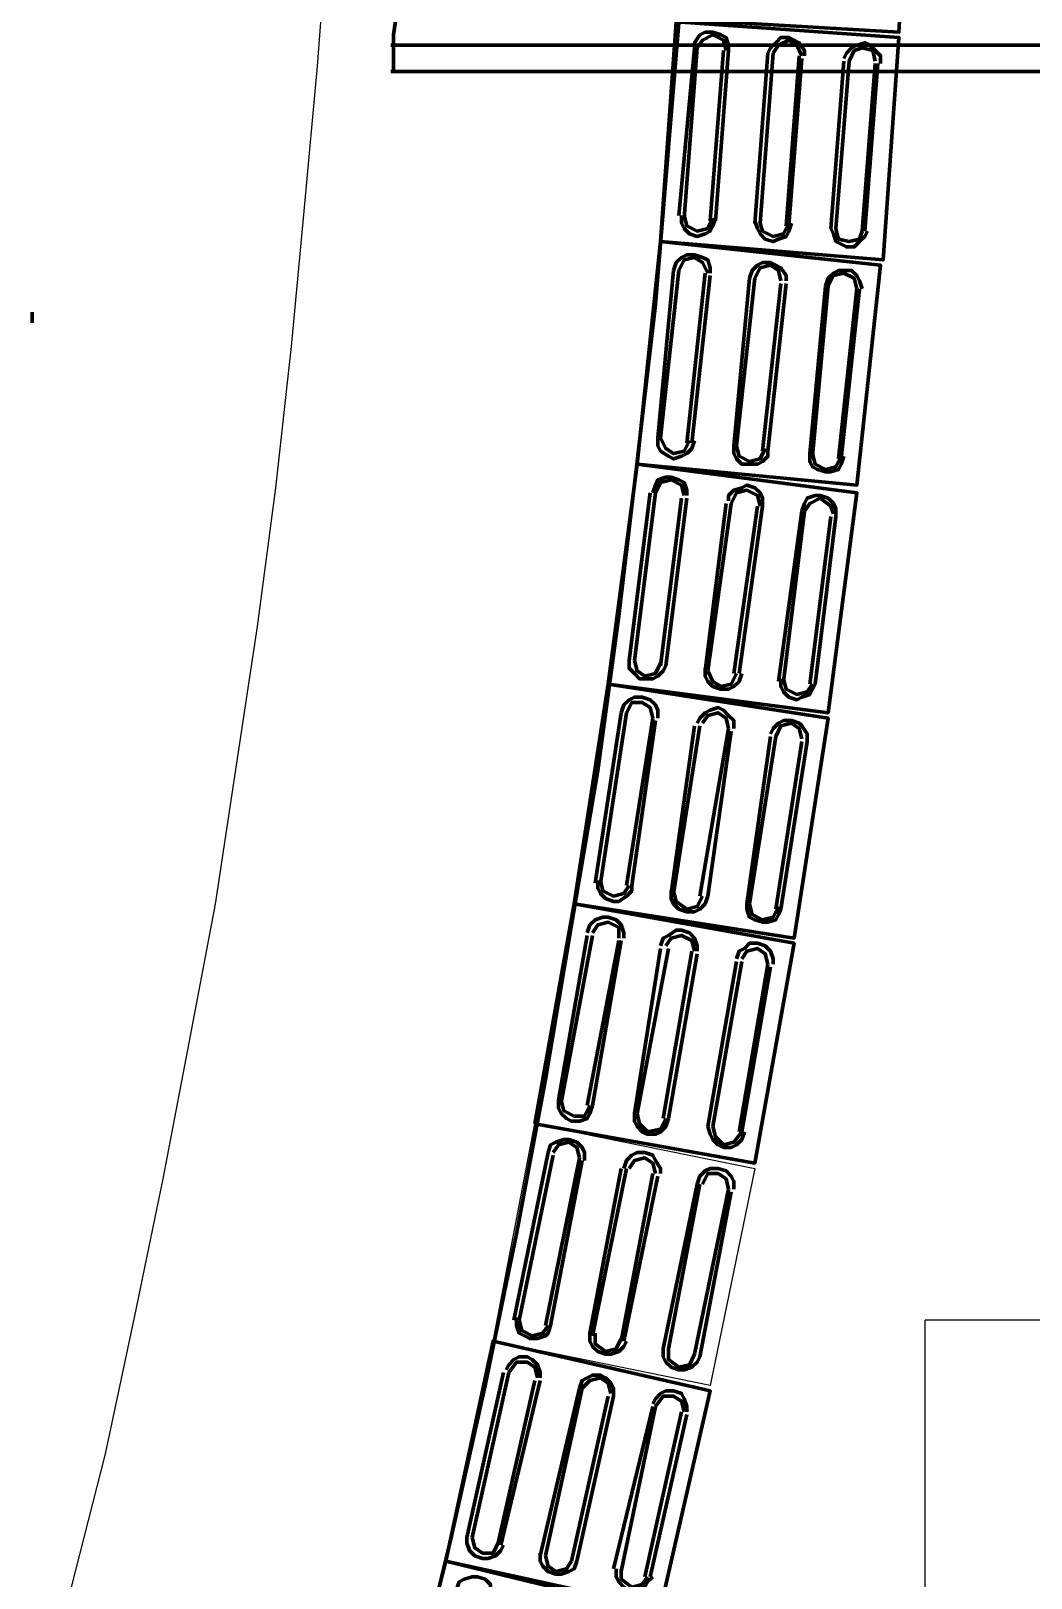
# Model space of a CAD drawing. Header units: millimetres. Extents: x 2273 to 2522, y 1034 to 1187.
# Drawn here: x 2396.142 to 2397.265, y 1168.529 to 1170.267 of the extents above; entities that cross this region are included whole.
import ezdxf

# ---------------------------------------------------------------- set-up
doc = ezdxf.new("R2010")
doc.units = ezdxf.units.MM
doc.layers.add('LAYER8', color=8, linetype='Continuous')
doc.layers.add('PAREDES', color=4, linetype='Continuous', lineweight=100)

# ---------------------------------------------------------------- blocks, each defined once
blk = doc.blocks.new('CAR')
at = {"layer": 'PAREDES', "color": 0, "linetype": 'Continuous'}
blk.add_lwpolyline([(77.0858, 146.6275), (77.074, 146.6275)], dxfattribs=at)
blk.add_lwpolyline([(77.0858, 146.6275), (77.074, 146.6275)], dxfattribs=at)
blk = doc.blocks.new('PROT')
at = {"layer": 'PAREDES', "color": 0, "linetype": 'Continuous'}
for points in [[(75.2005, 147.0333), (75.2211, 147.0333), (75.2417, 147.0333), (75.2623, 147.0363), (75.2828, 147.0392), (75.3034, 147.0392), (75.324, 147.0422), (75.3417, 147.0451), (75.3623, 147.051), (75.3828, 147.0539), (75.4005, 147.0598), (75.4211, 147.0627), (75.4387, 147.0686), (75.4564, 147.0745), (75.477, 147.0833), (75.4946, 147.0892), (75.5123, 147.0951), (75.5299, 147.1039), (75.5475, 147.1127), (75.5652, 147.1216), (75.5828, 147.1304), (75.6005, 147.1392), (75.6152, 147.148), (75.6328, 147.1598), (75.6475, 147.1716), (75.6652, 147.1804), (75.6799, 147.1922), (75.6946, 147.2039), (75.7093, 147.2157), (75.724, 147.2275), (75.7387, 147.2422), (75.7534, 147.2539), (75.7652, 147.2686), (75.7799, 147.2804), (75.7917, 147.2951), (75.8064, 147.3098), (75.8181, 147.3245), (75.8299, 147.3392), (75.8417, 147.3539), (75.8534, 147.3716), (75.8652, 147.3863), (75.874, 147.401), (75.8858, 147.4186), (75.8946, 147.4363), (75.9034, 147.451), (75.9123, 147.4686), (75.9211, 147.4863), (75.9299, 147.5039), (75.9387, 147.5216), (75.9446, 147.5392), (75.9534, 147.5569), (75.9593, 147.5775), (75.9652, 147.5951), (75.9711, 147.6157), (75.977, 147.6333), (75.9799, 147.6539), (75.9858, 147.6716), (75.9887, 147.6922), (75.9917, 147.7127), (75.9946, 147.7304), (75.9975, 147.751), (75.9975, 147.7716), (76.0005, 147.7922), (76.0005, 147.8127), (76.0005, 147.8333)], [(75.2034, 147.0304), (75.2034, 147.8333), (75.2328, 147.8333), (75.2328, 147.0304)], [(76.0034, 147.8333), (76.0034, 147.8127), (76.0034, 147.7922), (76.0064, 147.7716), (76.0064, 147.751), (76.0093, 147.7304), (76.0123, 147.7127), (76.0152, 147.6922), (76.0181, 147.6716), (76.024, 147.6539), (76.027, 147.6333), (76.0328, 147.6157), (76.0387, 147.5951), (76.0446, 147.5775), (76.0505, 147.5569), (76.0593, 147.5392), (76.0652, 147.5216), (76.074, 147.5039), (76.0828, 147.4863), (76.0917, 147.4686), (76.1005, 147.451), (76.1093, 147.4363), (76.1181, 147.4186), (76.1299, 147.401), (76.1387, 147.3863), (76.1505, 147.3716), (76.1623, 147.3539), (76.174, 147.3392), (76.1858, 147.3245), (76.1975, 147.3098), (76.2093, 147.2951), (76.224, 147.2804), (76.2358, 147.2686), (76.2505, 147.2539), (76.2652, 147.2422), (76.2799, 147.2275), (76.2946, 147.2157), (76.3093, 147.2039), (76.324, 147.1922), (76.3387, 147.1804), (76.3564, 147.1716), (76.3711, 147.1598), (76.3887, 147.148), (76.4034, 147.1392), (76.4211, 147.1304), (76.4387, 147.1216), (76.4564, 147.1127), (76.474, 147.1039), (76.4917, 147.0951), (76.5093, 147.0892), (76.527, 147.0833), (76.5446, 147.0745), (76.5652, 147.0686), (76.5828, 147.0627), (76.6034, 147.0598), (76.6211, 147.0539), (76.6417, 147.051), (76.6593, 147.0451), (76.6799, 147.0422), (76.7005, 147.0392), (76.7211, 147.0392), (76.7417, 147.0363), (76.7623, 147.0333), (76.7828, 147.0333), (76.8034, 147.0333)], [(76.8034, 147.8333), (76.774, 147.8333), (76.774, 147.0304)], [(76.8034, 147.8333), (76.8034, 147.0304)]]:
    blk.add_lwpolyline(points, dxfattribs=at)
blk = doc.blocks.new('KJIUY')
at = {"layer": 'PAREDES', "color": 160, "linetype": 'Continuous'}
for points in [[(76.7446, 147.351), (76.4946, 147.3657), (76.5093, 147.6157), (76.7593, 147.601), (76.7446, 147.351)], [(76.9946, 147.3333), (76.7475, 147.351), (76.7652, 147.601), (77.0152, 147.5833), (76.9946, 147.3333)], [(76.7946, 147.5804), (76.7858, 147.5804), (76.7799, 147.5745), (76.774, 147.5686), (76.7711, 147.5627), (76.774, 147.5539), (76.777, 147.548), (76.7828, 147.5422), (76.7887, 147.5392)], [(76.7946, 147.5775), (76.9828, 147.5627)], [(77.2446, 147.3069), (76.9946, 147.3333), (77.0211, 147.5804), (77.2681, 147.5539), (77.2446, 147.3069)], [(76.7917, 147.5745), (76.7799, 147.5716), (76.777, 147.5598), (76.7799, 147.551), (76.7917, 147.5451)], [(76.7946, 147.5745), (76.9828, 147.5598)], [(76.9799, 147.5245), (76.9858, 147.5275), (76.9946, 147.5304), (76.9975, 147.5363), (77.0005, 147.5422), (77.0005, 147.551), (76.9946, 147.5569), (76.9887, 147.5627), (76.9828, 147.5657)], [(76.9799, 147.5304), (76.9917, 147.5333), (76.9946, 147.5451), (76.9917, 147.5569), (76.9828, 147.5598)], [(77.0475, 147.5598), (77.0387, 147.5569), (77.0328, 147.5539), (77.027, 147.548), (77.027, 147.5422), (77.027, 147.5333), (77.0299, 147.5275), (77.0358, 147.5216), (77.0446, 147.5186)], [(76.9799, 147.5304), (76.7917, 147.5451)], [(77.0475, 147.5539), (77.0358, 147.551), (77.0299, 147.5392), (77.0328, 147.5275), (77.0446, 147.5216)], [(77.0475, 147.5569), (77.2387, 147.5363)], [(77.0475, 147.5539), (77.2387, 147.5333)], [(77.4917, 147.2745), (77.2446, 147.3069), (77.277, 147.5539), (77.524, 147.5216), (77.4917, 147.2745)], [(76.9799, 147.5245), (76.7917, 147.5392)], [(77.2328, 147.501), (77.2417, 147.501), (77.2475, 147.5039), (77.2505, 147.5098), (77.2534, 147.5186), (77.2534, 147.5245), (77.2505, 147.5333), (77.2446, 147.5363), (77.2358, 147.5392)], [(77.2328, 147.5039), (77.2446, 147.5069), (77.2505, 147.5186), (77.2475, 147.5304), (77.2358, 147.5363)], [(77.3034, 147.5304), (77.2946, 147.5304), (77.2887, 147.5275), (77.2828, 147.5216), (77.2799, 147.5127), (77.2799, 147.5069), (77.2828, 147.498), (77.2887, 147.4951), (77.2975, 147.4922)], [(77.3005, 147.5275), (77.2917, 147.5245), (77.2828, 147.5127), (77.2887, 147.501), (77.2975, 147.4951)], [(77.3034, 147.5304), (77.4917, 147.5069)], [(77.3034, 147.5245), (77.4917, 147.501)], [(77.2358, 147.5039), (77.0446, 147.5216)], [(77.2328, 147.501), (77.0446, 147.5186)], [(77.4858, 147.4686), (77.4946, 147.4686), (77.5005, 147.4716), (77.5064, 147.4775), (77.5093, 147.4863), (77.5064, 147.4922), (77.5034, 147.501), (77.4975, 147.5039), (77.4917, 147.5069)], [(77.7387, 147.2363), (77.4917, 147.2745), (77.5299, 147.5216), (77.777, 147.4833), (77.7387, 147.2363)], [(76.7858, 147.4951), (76.7799, 147.4951), (76.7711, 147.4892), (76.7681, 147.4833), (76.7652, 147.4775), (76.7652, 147.4686), (76.7711, 147.4627), (76.777, 147.4569), (76.7828, 147.4539)], [(76.7858, 147.4922), (76.774, 147.4863), (76.7681, 147.4775), (76.774, 147.4657), (76.7828, 147.4598)], [(76.7887, 147.4922), (76.977, 147.4775)], [(77.4887, 147.4716), (77.2975, 147.4951)], [(77.4887, 147.4657), (77.2975, 147.4922)], [(77.4858, 147.4716), (77.4975, 147.4745), (77.5034, 147.4863), (77.5005, 147.498), (77.4917, 147.5039)], [(77.5564, 147.498), (77.5475, 147.498), (77.5387, 147.4922), (77.5358, 147.4892), (77.5328, 147.4804), (77.5328, 147.4716), (77.5358, 147.4657), (77.5417, 147.4598), (77.5475, 147.4569)], [(77.5534, 147.4922), (77.5417, 147.4892), (77.5358, 147.4804), (77.5387, 147.4686), (77.5505, 147.4627)], [(77.5564, 147.498), (77.7446, 147.4686)], [(77.5564, 147.4922), (77.7446, 147.4627)], [(76.7858, 147.4892), (76.977, 147.4745)], [(76.9711, 147.4392), (76.9799, 147.4422), (76.9858, 147.4451), (76.9917, 147.451), (76.9946, 147.4598), (76.9917, 147.4657), (76.9887, 147.4745), (76.9828, 147.4775), (76.974, 147.4804)], [(76.974, 147.4451), (76.9828, 147.448), (76.9887, 147.4598), (76.9858, 147.4716), (76.974, 147.4775)], [(77.0387, 147.4745), (77.0328, 147.4745), (77.024, 147.4686), (77.0211, 147.4627), (77.0181, 147.4569), (77.0181, 147.448), (77.0211, 147.4422), (77.027, 147.4363), (77.0358, 147.4333)], [(77.0417, 147.4745), (77.2299, 147.4539)], [(77.9858, 147.1922), (77.7387, 147.2363), (77.7828, 147.4833), (78.0299, 147.4392), (77.9858, 147.1922)], [(76.974, 147.4451), (76.7828, 147.4598)], [(77.0387, 147.4686), (77.027, 147.4657), (77.0211, 147.4569), (77.024, 147.4451), (77.0358, 147.4392)], [(77.0417, 147.4686), (77.2299, 147.448)], [(77.7387, 147.4333), (77.5505, 147.4627)], [(77.7387, 147.4304), (77.5505, 147.4569)], [(77.7387, 147.4304), (77.7446, 147.4304), (77.7534, 147.4333), (77.7564, 147.4392), (77.7593, 147.448), (77.7593, 147.4539), (77.7564, 147.4627), (77.7505, 147.4657), (77.7446, 147.4686)], [(77.7387, 147.4333), (77.7505, 147.4363), (77.7564, 147.448), (77.7534, 147.4598), (77.7417, 147.4657)], [(77.8064, 147.4598), (77.8005, 147.4598), (77.7917, 147.4569), (77.7858, 147.451), (77.7828, 147.4422), (77.7828, 147.4333), (77.7887, 147.4275), (77.7917, 147.4216), (77.8005, 147.4186)], [(77.8093, 147.4569), (77.9946, 147.4245)], [(76.974, 147.4392), (76.7828, 147.4539)], [(77.224, 147.4186), (77.0358, 147.4392)], [(77.224, 147.4157), (77.2328, 147.4157), (77.2387, 147.4186), (77.2446, 147.4245), (77.2446, 147.4333), (77.2446, 147.4422), (77.2417, 147.448), (77.2358, 147.4539), (77.227, 147.4539)], [(77.224, 147.4186), (77.2358, 147.4216), (77.2417, 147.4333), (77.2387, 147.4451), (77.227, 147.451)], [(77.2917, 147.448), (77.2828, 147.448), (77.277, 147.4451), (77.2711, 147.4392), (77.2681, 147.4304), (77.2711, 147.4245), (77.274, 147.4157), (77.2799, 147.4098), (77.2858, 147.4098)], [(77.2917, 147.4451), (77.2799, 147.4422), (77.274, 147.4304), (77.277, 147.4186), (77.2887, 147.4127)], [(77.2917, 147.448), (77.4799, 147.4216)], [(77.2917, 147.4422), (77.4799, 147.4157)], [(77.8064, 147.4539), (77.7946, 147.451), (77.7887, 147.4422), (77.7917, 147.4304), (77.8005, 147.4245)], [(77.8064, 147.4539), (77.9946, 147.4216)], [(77.224, 147.4157), (77.0358, 147.4333)], [(77.474, 147.3833), (77.4828, 147.3833), (77.4887, 147.3863), (77.4946, 147.3922), (77.4975, 147.401), (77.4975, 147.4098), (77.4946, 147.4157), (77.4887, 147.4216), (77.4799, 147.4245)], [(77.9887, 147.3922), (77.8034, 147.4245)], [(77.9887, 147.3863), (77.9975, 147.3892), (78.0034, 147.3922), (78.0093, 147.398), (78.0123, 147.4039), (78.0123, 147.4127), (78.0093, 147.4186), (78.0034, 147.4245), (77.9946, 147.4275)], [(77.9887, 147.3922), (78.0005, 147.3951), (78.0093, 147.4039), (78.0064, 147.4157), (77.9946, 147.4245)], [(76.7799, 147.4098), (76.774, 147.4098), (76.7652, 147.4069), (76.7623, 147.401), (76.7593, 147.3922), (76.7593, 147.3833), (76.7623, 147.3775), (76.7711, 147.3716), (76.777, 147.3716)], [(76.7799, 147.4069), (76.7681, 147.4039), (76.7623, 147.3922), (76.7681, 147.3804), (76.777, 147.3745)], [(76.7799, 147.4098), (76.9711, 147.3951)], [(76.7799, 147.4039), (76.9711, 147.3892)], [(77.477, 147.3863), (77.2887, 147.4127)], [(77.477, 147.3833), (77.2887, 147.4069)], [(77.477, 147.3863), (77.4887, 147.3922), (77.4946, 147.401), (77.4917, 147.4127), (77.4799, 147.4186)], [(77.5417, 147.4157), (77.5328, 147.4157), (77.527, 147.4098), (77.5211, 147.4039), (77.5181, 147.398), (77.5211, 147.3892), (77.524, 147.3833), (77.5299, 147.3775), (77.5358, 147.3745)], [(77.5417, 147.4098), (77.5299, 147.4069), (77.524, 147.398), (77.527, 147.3863), (77.5358, 147.3804)], [(77.5417, 147.4098), (77.7299, 147.3775)], [(77.5446, 147.4127), (77.7299, 147.3863)], [(77.9887, 147.3863), (77.8034, 147.4186)], [(78.0593, 147.4157), (78.0505, 147.4157), (78.0446, 147.4127), (78.0387, 147.4069), (78.0358, 147.398), (78.0358, 147.3892), (78.0387, 147.3833), (78.0446, 147.3775), (78.0534, 147.3745)], [(78.0593, 147.4098), (78.0475, 147.4069), (78.0417, 147.398), (78.0417, 147.3863), (78.0534, 147.3804)], [(78.0593, 147.4098), (78.2446, 147.3716)], [(78.0623, 147.4127), (78.2475, 147.3775)], [(76.9652, 147.3569), (76.974, 147.3569), (76.9799, 147.3598), (76.9858, 147.3657), (76.9887, 147.3745), (76.9858, 147.3833), (76.9828, 147.3892), (76.977, 147.3922), (76.9681, 147.3951)], [(76.9652, 147.3598), (76.977, 147.3627), (76.9828, 147.3745), (76.9799, 147.3863), (76.9681, 147.3922)], [(77.0299, 147.3892), (77.024, 147.3892), (77.0152, 147.3863), (77.0123, 147.3804), (77.0093, 147.3716), (77.0093, 147.3627), (77.0123, 147.3569), (77.0181, 147.351), (77.027, 147.348)], [(77.0299, 147.3863), (77.0181, 147.3804), (77.0123, 147.3716), (77.0152, 147.3598), (77.027, 147.3539)], [(77.0328, 147.3892), (77.2211, 147.3686)], [(77.724, 147.3451), (77.7328, 147.3451), (77.7387, 147.348), (77.7446, 147.3539), (77.7475, 147.3627), (77.7475, 147.3716), (77.7446, 147.3775), (77.7387, 147.3833), (77.7299, 147.3863)], [(78.477, 147.0922), (78.2299, 147.1451), (78.2858, 147.3892), (78.5299, 147.3333), (78.477, 147.0922)], [(76.9681, 147.3598), (76.777, 147.3745)], [(76.9652, 147.3539), (76.777, 147.3716)], [(77.0299, 147.3833), (77.2211, 147.3627)], [(77.2152, 147.3304), (77.224, 147.3304), (77.2299, 147.3333), (77.2358, 147.3422), (77.2387, 147.348), (77.2358, 147.3569), (77.2328, 147.3627), (77.227, 147.3686), (77.2181, 147.3716)], [(77.727, 147.348), (77.5387, 147.3775)], [(77.727, 147.3451), (77.5387, 147.3716)], [(77.724, 147.348), (77.7358, 147.351), (77.7446, 147.3627), (77.7417, 147.3745), (77.7299, 147.3804)], [(77.7917, 147.3745), (77.7858, 147.3745), (77.777, 147.3716), (77.7711, 147.3657), (77.7681, 147.3569), (77.7681, 147.351), (77.774, 147.3422), (77.777, 147.3363), (77.7858, 147.3333)], [(77.7917, 147.3716), (77.7799, 147.3686), (77.774, 147.3569), (77.777, 147.3451), (77.7858, 147.3392)], [(77.7917, 147.3686), (77.9799, 147.3363)], [(77.7946, 147.3745), (77.9799, 147.3422)], [(78.2387, 147.3422), (78.0534, 147.3775)], [(78.2387, 147.3363), (78.0534, 147.3745)], [(78.2387, 147.3363), (78.2475, 147.3363), (78.2534, 147.3392), (78.2593, 147.3451), (78.2623, 147.3539), (78.2623, 147.3598), (78.2593, 147.3686), (78.2534, 147.3745), (78.2475, 147.3775)], [(78.2387, 147.3422), (78.2505, 147.3422), (78.2593, 147.3539), (78.2564, 147.3657), (78.2446, 147.3716)], [(77.2152, 147.3333), (77.027, 147.3539)], [(77.2152, 147.3333), (77.227, 147.3392), (77.2328, 147.348), (77.2299, 147.3598), (77.2181, 147.3657)], [(77.2799, 147.3627), (77.274, 147.3627), (77.2652, 147.3598), (77.2623, 147.3539), (77.2593, 147.3451), (77.2593, 147.3392), (77.2623, 147.3304), (77.2681, 147.3275), (77.277, 147.3245)], [(77.2799, 147.3598), (77.2681, 147.3569), (77.2623, 147.3451), (77.2652, 147.3333), (77.277, 147.3275)], [(77.2828, 147.3627), (77.4711, 147.3392)], [(77.2828, 147.3569), (77.4711, 147.3333)], [(78.3093, 147.3627), (78.3034, 147.3627), (78.2946, 147.3598), (78.2887, 147.3569), (78.2858, 147.348), (78.2858, 147.3392), (78.2887, 147.3333), (78.2946, 147.3275), (78.3005, 147.3245)], [(78.3093, 147.3598), (78.2975, 147.3569), (78.2917, 147.348), (78.2917, 147.3363), (78.3034, 147.3275)], [(78.3093, 147.3569), (78.4946, 147.3157)], [(78.3123, 147.3627), (78.4946, 147.3216)], [(77.2152, 147.3304), (77.027, 147.348)], [(77.4652, 147.298), (77.474, 147.298), (77.4799, 147.3039), (77.4858, 147.3098), (77.4858, 147.3157), (77.4858, 147.3245), (77.4828, 147.3304), (77.477, 147.3363), (77.4711, 147.3392)], [(77.4652, 147.3039), (77.477, 147.3069), (77.4828, 147.3157), (77.4799, 147.3275), (77.4681, 147.3333)], [(77.974, 147.3069), (77.7887, 147.3422)], [(77.974, 147.3039), (77.7887, 147.3333)], [(77.974, 147.3039), (77.9828, 147.3039), (77.9887, 147.3069), (77.9946, 147.3127), (77.9975, 147.3186), (77.9975, 147.3275), (77.9946, 147.3333), (77.9887, 147.3392), (77.9799, 147.3422)], [(77.974, 147.3069), (77.9858, 147.3098), (77.9946, 147.3186), (77.9917, 147.3333), (77.9799, 147.3392)], [(78.0417, 147.3333), (78.0358, 147.3333), (78.027, 147.3275), (78.0211, 147.3245), (78.0181, 147.3157), (78.0181, 147.3069), (78.0211, 147.301), (78.027, 147.2951), (78.0358, 147.2922)], [(78.7181, 147.0304), (78.477, 147.0922), (78.5358, 147.3333), (78.7799, 147.2716), (78.7181, 147.0304)], [(77.4652, 147.3039), (77.277, 147.3275)], [(77.4652, 147.298), (77.277, 147.3216)], [(77.5299, 147.3304), (77.5211, 147.3304), (77.5152, 147.3275), (77.5093, 147.3216), (77.5064, 147.3127), (77.5064, 147.3039), (77.5093, 147.298), (77.5152, 147.2922), (77.524, 147.2892)], [(77.5299, 147.3245), (77.5181, 147.3216), (77.5123, 147.3127), (77.5123, 147.301), (77.524, 147.2951)], [(77.5299, 147.3245), (77.7181, 147.2951)], [(77.5328, 147.3275), (77.7181, 147.301)], [(78.0417, 147.3275), (78.0299, 147.3245), (78.024, 147.3157), (78.027, 147.3039), (78.0358, 147.298)], [(78.0417, 147.3245), (78.2299, 147.2892)], [(78.0446, 147.3304), (78.2299, 147.2922)], [(78.4887, 147.2892), (78.3034, 147.3275)], [(78.4858, 147.2804), (78.3034, 147.3245)], [(78.4858, 147.2833), (78.4946, 147.2833), (78.5005, 147.2863), (78.5064, 147.2922), (78.5093, 147.298), (78.5093, 147.3069), (78.5064, 147.3157), (78.5005, 147.3186), (78.4946, 147.3245)], [(78.4858, 147.2892), (78.4975, 147.2892), (78.5064, 147.301), (78.5034, 147.3127), (78.4946, 147.3186)], [(77.7123, 147.2627), (77.7211, 147.2627), (77.727, 147.2657), (77.7328, 147.2716), (77.7358, 147.2804), (77.7358, 147.2863), (77.7299, 147.2951), (77.724, 147.301), (77.7181, 147.301)], [(77.7152, 147.2657), (77.524, 147.2951)], [(77.7152, 147.2598), (77.524, 147.2892)], [(77.7123, 147.2657), (77.724, 147.2686), (77.7299, 147.2804), (77.727, 147.2922), (77.7181, 147.298)], [(77.777, 147.2922), (77.7711, 147.2922), (77.7623, 147.2892), (77.7564, 147.2833), (77.7534, 147.2745), (77.7534, 147.2686), (77.7564, 147.2598), (77.7623, 147.2539), (77.7711, 147.251)], [(77.777, 147.2863), (77.7652, 147.2863), (77.7593, 147.2745), (77.7623, 147.2627), (77.7711, 147.2569)], [(77.7799, 147.2892), (77.9652, 147.2569)], [(77.7799, 147.2863), (77.9652, 147.251)], [(78.224, 147.2569), (78.0358, 147.2951)], [(78.2211, 147.2539), (78.0358, 147.2892)], [(78.2211, 147.2539), (78.2299, 147.2539), (78.2358, 147.2569), (78.2417, 147.2627), (78.2446, 147.2716), (78.2446, 147.2775), (78.2417, 147.2863), (78.2358, 147.2922), (78.2299, 147.2951)], [(78.2211, 147.2598), (78.2328, 147.2598), (78.2417, 147.2716), (78.2387, 147.2833), (78.227, 147.2892)], [(78.2917, 147.2804), (78.2828, 147.2804), (78.277, 147.2775), (78.2711, 147.2716), (78.2681, 147.2657), (78.2681, 147.2569), (78.2711, 147.251), (78.274, 147.2451), (78.2828, 147.2422)], [(78.2887, 147.2775), (78.277, 147.2745), (78.2711, 147.2657), (78.274, 147.2539), (78.2828, 147.2451)], [(78.2917, 147.2804), (78.477, 147.2392)], [(78.2917, 147.2745), (78.477, 147.2333)], [(77.9623, 147.2216), (77.774, 147.2569)], [(77.9593, 147.2186), (77.774, 147.251)], [(77.9593, 147.2186), (77.9681, 147.2186), (77.974, 147.2216), (77.9799, 147.2275), (77.9828, 147.2333), (77.9828, 147.2422), (77.9799, 147.251), (77.974, 147.2539), (77.9652, 147.2569)], [(77.9593, 147.2216), (77.9711, 147.2245), (77.977, 147.2363), (77.977, 147.248), (77.9652, 147.2539)], [(78.027, 147.248), (78.0181, 147.248), (78.0123, 147.2451), (78.0064, 147.2392), (78.0034, 147.2304), (78.0034, 147.2245), (78.0064, 147.2157), (78.0093, 147.2098), (78.0181, 147.2069)], [(78.024, 147.2422), (78.0123, 147.2392), (78.0064, 147.2304), (78.0093, 147.2186), (78.0181, 147.2127)], [(78.024, 147.2422), (78.2123, 147.2039)], [(78.027, 147.2451), (78.2123, 147.2098)], [(78.4711, 147.2039), (78.2828, 147.2451)], [(78.4711, 147.198), (78.2828, 147.2422)], [(78.4681, 147.198), (78.477, 147.198), (78.4828, 147.201), (78.4887, 147.2069), (78.4917, 147.2157), (78.4917, 147.2216), (78.4887, 147.2304), (78.4858, 147.2363), (78.477, 147.2392)], [(78.4711, 147.2039), (78.4828, 147.2069), (78.4887, 147.2157), (78.4858, 147.2275), (78.477, 147.2333)], [(78.2064, 147.1745), (78.0211, 147.2127)], [(78.2064, 147.1686), (78.0181, 147.2069)], [(78.2034, 147.1716), (78.2123, 147.1716), (78.2211, 147.1745), (78.224, 147.1804), (78.227, 147.1863), (78.227, 147.1951), (78.224, 147.2039), (78.2211, 147.2069), (78.2123, 147.2098)], [(78.2064, 147.1745), (78.2181, 147.1775), (78.224, 147.1892), (78.2211, 147.201), (78.2123, 147.2069)], [(78.2711, 147.198), (78.2652, 147.198), (78.2564, 147.1951), (78.2505, 147.1892), (78.2475, 147.1833), (78.2475, 147.1745), (78.2505, 147.1686), (78.2564, 147.1627), (78.2623, 147.1598)], [(78.2711, 147.1951), (78.2593, 147.1922), (78.2534, 147.1833), (78.2534, 147.1716), (78.2652, 147.1627)], [(78.274, 147.198), (78.4593, 147.1539)], [(78.274, 147.1922), (78.4564, 147.151)], [(78.4505, 147.1216), (78.2652, 147.1627)], [(78.4505, 147.1157), (78.2652, 147.1569)], [(78.4505, 147.1157), (78.4564, 147.1157), (78.4652, 147.1186), (78.4711, 147.1245), (78.474, 147.1333), (78.474, 147.1392), (78.4711, 147.148), (78.4652, 147.1539), (78.4593, 147.1569)], [(78.4505, 147.1216), (78.4623, 147.1245), (78.4681, 147.1333), (78.4681, 147.1451), (78.4564, 147.151)], [(78.5181, 147.1422), (78.5093, 147.1422), (78.5034, 147.1422), (78.4975, 147.1363), (78.4946, 147.1275), (78.4946, 147.1216), (78.4975, 147.1127), (78.5005, 147.1069), (78.5093, 147.1039)]]:
    blk.add_lwpolyline(points, dxfattribs=at)
at = {"layer": 'PAREDES', "color": 0, "linetype": 'Continuous'}
blk.add_lwpolyline([(80.2623, 146.501), (80.1034, 146.5686), (79.9417, 146.6333), (79.7799, 146.6951), (79.6181, 146.7539), (79.4534, 146.8127), (79.2887, 146.8657), (79.124, 146.9186), (78.9564, 146.9657), (78.7887, 147.0127), (78.6211, 147.0569), (78.4505, 147.098), (78.2799, 147.1363), (78.1093, 147.1716), (77.9358, 147.2039), (77.7623, 147.2333), (77.5887, 147.2627), (77.4152, 147.2863), (77.2417, 147.3069), (77.0652, 147.3275), (76.8887, 147.3422), (76.7123, 147.3569)], dxfattribs=at)

msp = doc.modelspace()

# ---------------------------------------------------------------- linework, layer by layer
at = {"layer": 'LAYER8', "color": 0, "linetype": 'Continuous'}
msp.add_lwpolyline([(2396.1872, 1168.5184), (2396.2254, 1168.6684), (2396.2578, 1168.8213), (2396.2901, 1168.9772), (2396.3195, 1169.1302), (2396.349, 1169.286), (2396.3725, 1169.4419), (2396.396, 1169.5978), (2396.4166, 1169.7537), (2396.4342, 1169.9125), (2396.449, 1170.0684), (2396.4637, 1170.2272), (2396.4754, 1170.386)], dxfattribs=at)
at = {"layer": 'LAYER8', "color": 160, "linetype": 'Continuous'}
msp.add_lwpolyline([(2396.6607, 1168.7949), (2396.7078, 1169.039), (2396.9548, 1168.989), (2396.9048, 1168.7449), (2396.6607, 1168.7949)], dxfattribs=at)
at = {"layer": 'LAYER8', "linetype": 'Continuous'}
for points in [[(2397.4284, 1168.8184), (2397.146, 1168.8184)], [(2397.146, 1167.0184), (2397.146, 1168.8184)]]:
    msp.add_lwpolyline(points, dxfattribs=at)

# ---------------------------------------------------------------- block references
at = {"layer": 'LAYER8', "color": 0, "linetype": 'ByBlock', "rotation": 270}
msp.add_blockref('KJIUY', (2249.5156, 1247.0248), dxfattribs=at)
at = {"layer": 'LAYER8', "linetype": 'ByBlock', "rotation": 270}
for name in ['CAR', 'PROT']:
    msp.add_blockref(name, (2249.5156, 1247.0248), dxfattribs=at)

doc.saveas('drawing.dxf')
